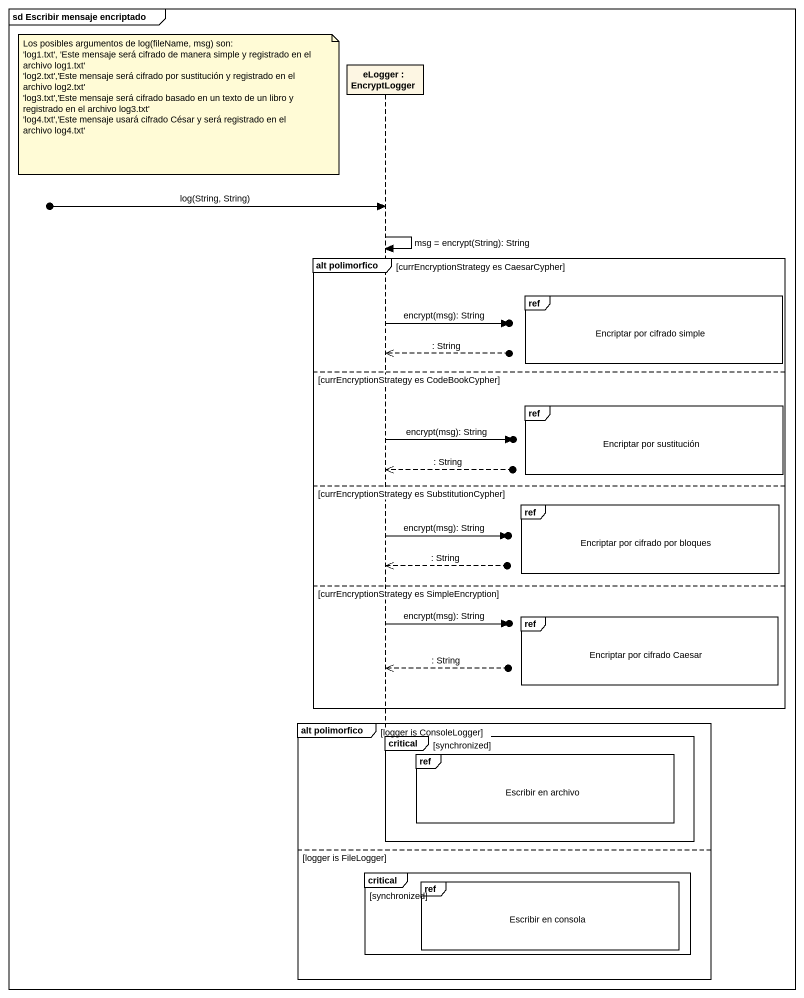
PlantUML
@startuml
mainframe sd Escribir mensaje encriptado
hide footbox
participant "eLogger : EncryptLogger" as eLogger

note left of eLogger
  Los posibles argumentos de log(fileName, msg) son:
  ~'log1.txt', 'Este mensaje será cifrado de manera simple y registrado en el archivo log1.txt'
  ~'log2.txt','Este mensaje será cifrado por sustitución y registrado en el archivo log2.txt'
  ~'log3.txt','Este mensaje será cifrado basado en un texto de un libro y registrado en el archivo log3.txt'
  ~'log4.txt','Este mensaje usará cifrado César y será registrado en el archivo log4.txt'
end note
[o-> eLogger : log(String, String)
eLogger -> eLogger : msg = encrypt(String): String
group alt polimorfico [currEncryptionStrategy es CaesarCypher]
  ref over eLogger : Encriptar por cifrado simple
  eLogger ->o] : encrypt(msg): String
  eLogger <<--o] : : String
else currEncryptionStrategy es CodeBookCypher
  ref over eLogger : Encriptar por sustitución
  eLogger ->o] : encrypt(msg): String
  eLogger <<--o] : : String
else currEncryptionStrategy es SubstitutionCypher
  ref over eLogger : Encriptar por cifrado por bloques
  eLogger ->o] : encrypt(msg): String
  eLogger <<--o] : : String
else currEncryptionStrategy es SimpleEncryption
  ref over eLogger : Encriptar por cifrado Caesar
  eLogger ->o] : encrypt(msg): String
  eLogger <<--o] : : String
end
group alt polimorfico [logger is ConsoleLogger]
  critical synchronized
    ref over eLogger : Escribir en archivo
  end
else logger is FileLogger
  critical synchronized
    ref over eLogger : Escribir en consola
  end
end
@enduml
